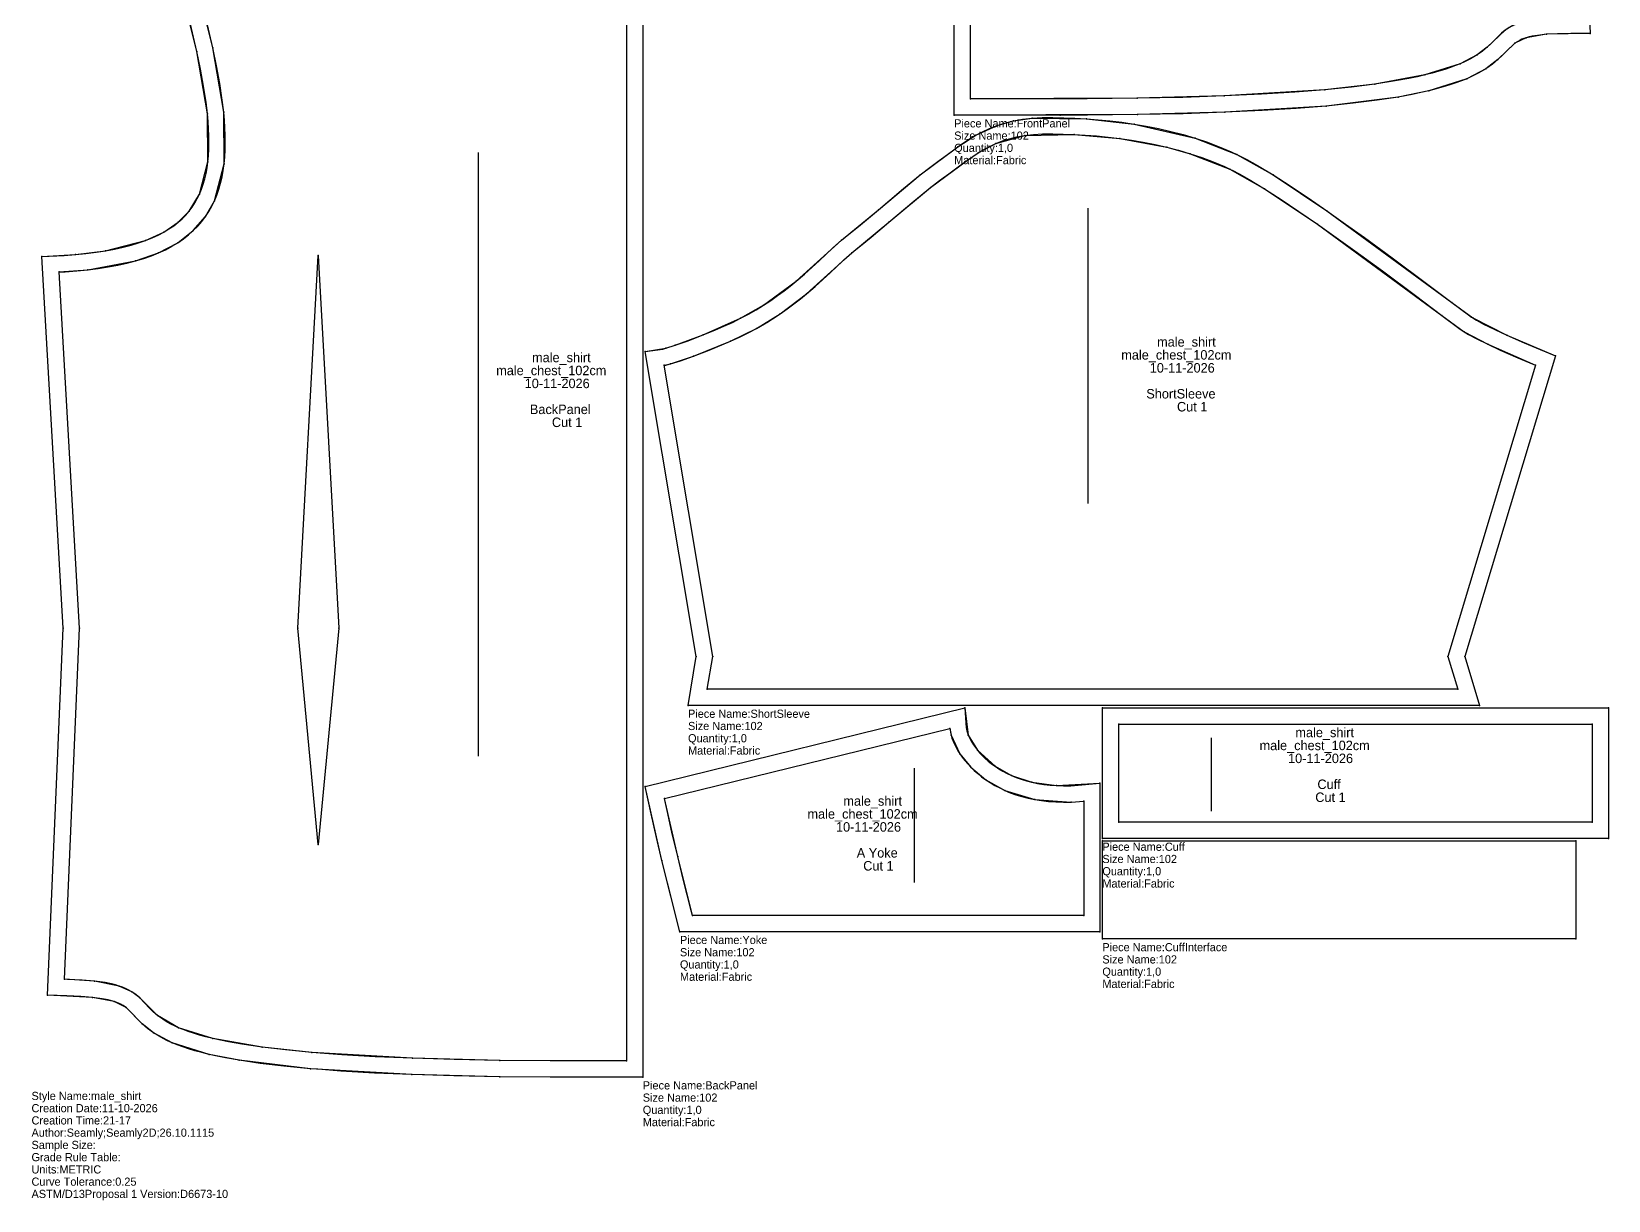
# Model space of a CAD drawing. Extents: x 0 to 1282, y -69 to 1362.
# Drawn here: x 0 to 966, y -69 to 647 of the extents above; entities that cross this region are included whole.
import ezdxf

# ---------------------------------------------------------------- set-up
doc = ezdxf.new("R2010")
doc.units = 0
for name, color, linetype in [('1', 7, 'CONTINUOUS'), ('14', 7, 'CONTINUOUS'), ('15', 7, 'CONTINUOUS'), ('2', 7, 'CONTINUOUS'), ('3', 7, 'CONTINUOUS'), ('4', 7, 'CONTINUOUS'), ('7', 7, 'CONTINUOUS'), ('8', 7, 'CONTINUOUS'), ('84', 7, 'CONTINUOUS'), ('85', 7, 'CONTINUOUS'), ('87', 7, 'CONTINUOUS')]:
    doc.layers.add(name, color=color, linetype=linetype)

# ---------------------------------------------------------------- blocks, each defined once
blk = doc.blocks.new('piece_FrontPanel_M')
at = {"layer": '1'}
blk.add_lwpolyline([(565.15, 595.46), (565.15, 1296.13), (629.9, 1296.13), (645.65, 1297.47), (659.8, 1300.26), (669.92, 1304.19), (678.08, 1310.42), (683.32, 1318.92), (687.74, 1339.06), (689.12, 1362.34), (883.35, 1310.08), (874.42, 1240.3), (871.58, 1213.56), (869.52, 1176.23), (871.91, 1144.68), (879.21, 1123.26), (884.79, 1115.42), (891.91, 1109.14), (901.05, 1104.19), (912.71, 1100.62), (923.31, 1098.95), (940.09, 1098.24), (958.27, 1098.93), (945.16, 870.39), (954.71, 645.39), (928.01, 644.98), (915.58, 642.87), (908.65, 639.5), (898.19, 629.51), (890.82, 623.93), (879.05, 617.79), (855.82, 610.4), (837.03, 606.58), (793.04, 601.07), (730.88, 597.22), (677.45, 595.8)], close=True, dxfattribs=at)
at = {"layer": '14'}
blk.add_lwpolyline([(575.15, 605.47), (575.15, 1286.13), (630.15, 1286.13), (646.96, 1287.56), (662.52, 1290.64), (674.61, 1295.35), (683.68, 1301.82), (690.14, 1310.16), (694.46, 1320.47), (697.07, 1332.87), (698.48, 1349.46), (872.3, 1302.7), (862.66, 1225), (859.69, 1185.22), (860.71, 1151.88), (865.47, 1129.73), (870.5, 1118.35), (877.35, 1108.74), (886.19, 1100.93), (894.24, 1096.28), (907.01, 1091.7), (930.89, 1088.38), (947.65, 1088.46), (935.15, 870.46), (944.28, 655.5), (927.15, 654.94), (917.17, 653.56), (907.37, 650.4), (902.63, 647.5), (891.6, 637.03), (885.4, 632.34), (875.13, 626.99), (853.48, 620.13), (822.77, 614.5), (792.14, 611.03), (730.48, 607.21), (677.29, 605.8)], close=True, dxfattribs=at)
at = {"layer": '2'}
for p in [(689.12, 1362.34), (698.48, 1349.46), (883.35, 1310.08), (565.15, 1296.13), (629.9, 1296.13), (872.3, 1302.7), (575.15, 1286.13), (630.15, 1286.13), (958.27, 1098.93), (947.65, 1088.46), (935.15, 870.46), (945.16, 870.39), (944.28, 655.5), (954.71, 645.39), (575.15, 605.47), (565.15, 595.46)]:
    blk.add_point(p, dxfattribs=at)
at = {"layer": '3'}
for p in [(687.74, 1339.06), (697.07, 1332.87), (683.32, 1318.92), (694.46, 1320.47), (669.92, 1304.19), (678.08, 1310.42), (690.14, 1310.16), (645.65, 1297.47), (659.8, 1300.26), (674.61, 1295.35), (683.68, 1301.82), (646.96, 1287.56), (662.52, 1290.64), (874.42, 1240.3), (862.66, 1225), (871.58, 1213.56), (859.69, 1185.22), (869.52, 1176.23), (860.71, 1151.88), (871.91, 1144.68), (865.47, 1129.73), (879.21, 1123.26), (870.5, 1118.35), (884.79, 1115.42), (877.35, 1108.74), (891.91, 1109.14), (901.05, 1104.19), (886.19, 1100.93), (894.24, 1096.28), (907.01, 1091.7), (912.71, 1100.62), (923.31, 1098.95), (940.09, 1098.24), (930.89, 1088.38), (902.63, 647.5), (907.37, 650.4), (917.17, 653.56), (927.15, 654.94), (908.65, 639.5), (915.58, 642.87), (928.01, 644.98), (885.4, 632.34), (891.6, 637.03), (898.19, 629.51), (853.48, 620.13), (875.13, 626.99), (890.82, 623.93), (792.14, 611.03), (822.77, 614.5), (855.82, 610.4), (879.05, 617.79), (677.29, 605.8), (730.48, 607.21), (793.04, 601.07), (837.03, 606.58), (677.45, 595.8), (730.88, 597.22)]:
    blk.add_point(p, dxfattribs=at)
at = {"layer": '4'}
for p in [(629.23, 1296.15, 5), (945.16, 870.39, 5), (630.15, 595.47, 5)]:
    blk.add_point(p, dxfattribs=at)
at = {"layer": '7'}
blk.add_line((719.79, 779.7), (719.79, 1149.45), dxfattribs=at)
at = {"layer": '84'}
blk.add_lwpolyline([(565.15, 595.46), (565.15, 1296.13), (629.9, 1296.13), (632.16, 1296.25), (636.95, 1296.57), (641.44, 1296.98), (645.65, 1297.47), (649.59, 1298.05), (653.26, 1298.71), (656.66, 1299.45), (659.8, 1300.26), (662.69, 1301.15), (665.33, 1302.1), (667.73, 1303.11), (669.92, 1304.19), (671.89, 1305.32), (673.67, 1306.5), (675.28, 1307.74), (676.74, 1309.04), (678.08, 1310.42), (679.3, 1311.88), (680.42, 1313.45), (681.46, 1315.13), (682.43, 1316.95), (683.32, 1318.92), (684.13, 1321.05), (684.88, 1323.34), (685.56, 1325.81), (686.16, 1328.45), (686.7, 1331.27), (687.16, 1334.24), (687.74, 1339.06), (688.31, 1346.15), (689.12, 1362.34), (883.35, 1310.08), (878.86, 1275.62), (874.42, 1240.3), (872.6, 1223.96), (871.58, 1213.56), (870.74, 1203.57), (870.1, 1194.01), (869.69, 1184.9), (869.52, 1176.23), (869.61, 1168.02), (869.98, 1160.29), (870.65, 1153.02), (871.35, 1147.91), (871.91, 1144.68), (872.55, 1141.56), (873.27, 1138.57), (874.06, 1135.7), (874.93, 1132.96), (875.89, 1130.35), (876.92, 1127.86), (878.03, 1125.5), (879.21, 1123.26), (880.48, 1121.14), (881.83, 1119.13), (883.27, 1117.22), (884.79, 1115.42), (886.41, 1113.72), (888.13, 1112.11), (889.96, 1110.58), (891.91, 1109.14), (893.98, 1107.78), (896.19, 1106.5), (898.54, 1105.31), (901.05, 1104.19), (903.71, 1103.16), (906.54, 1102.22), (909.54, 1101.37), (912.71, 1100.62), (916.06, 1099.96), (919.6, 1099.41), (923.31, 1098.95), (927.22, 1098.61), (931.32, 1098.37), (935.61, 1098.25), (940.09, 1098.24), (944.79, 1098.35), (958.27, 1098.93), (945.16, 870.39), (954.71, 645.39), (942.87, 645.52), (934.74, 645.37), (928.01, 644.98), (922.49, 644.35), (919.14, 643.76), (917.26, 643.33), (915.58, 642.87), (914.12, 642.4), (912.85, 641.91), (911.79, 641.43), (910.35, 640.66), (908.65, 639.5), (907.09, 638.2), (904.33, 635.51), (901.02, 632.14), (898.19, 629.51), (894.82, 626.73), (890.82, 623.93), (886.13, 621.17), (882.05, 619.13), (879.05, 617.79), (875.85, 616.49), (872.41, 615.22), (868.7, 613.97), (864.71, 612.75), (860.42, 611.57), (855.82, 610.4), (850.89, 609.28), (845.6, 608.17), (837.03, 606.58), (824.16, 604.59), (809.54, 602.75), (793.04, 601.07), (774.53, 599.58), (753.86, 598.29), (730.88, 597.22), (705.46, 596.38), (677.45, 595.8), (646.72, 595.5), (630.16, 595.46)], close=True, dxfattribs=at)
at = {"layer": '87'}
blk.add_lwpolyline([(575.15, 605.47), (575.15, 1286.13), (630.15, 1286.13), (632.76, 1286.26), (637.75, 1286.6), (642.48, 1287.03), (646.96, 1287.56), (651.2, 1288.18), (655.2, 1288.9), (658.97, 1289.72), (662.52, 1290.64), (665.85, 1291.66), (668.97, 1292.78), (671.89, 1294.01), (674.61, 1295.35), (677.14, 1296.8), (679.49, 1298.36), (681.67, 1300.04), (683.68, 1301.82), (685.52, 1303.73), (687.21, 1305.75), (688.75, 1307.89), (690.14, 1310.16), (691.41, 1312.55), (692.55, 1315.06), (693.56, 1317.7), (694.46, 1320.47), (695.26, 1323.37), (695.95, 1326.4), (696.55, 1329.57), (697.07, 1332.87), (697.7, 1338.07), (698.29, 1345.51), (698.48, 1349.46), (872.3, 1302.7), (868.94, 1276.89), (864.49, 1241.48), (862.66, 1225), (861.62, 1214.47), (860.77, 1204.32), (860.12, 1194.57), (859.69, 1185.22), (859.52, 1176.27), (859.62, 1167.73), (860, 1159.59), (860.71, 1151.88), (861.47, 1146.38), (862.08, 1142.83), (862.79, 1139.4), (863.58, 1136.07), (864.48, 1132.84), (865.47, 1129.73), (866.57, 1126.72), (867.77, 1123.82), (869.08, 1121.03), (870.5, 1118.35), (872.03, 1115.78), (873.68, 1113.32), (875.45, 1110.98), (877.35, 1108.74), (879.36, 1106.62), (881.51, 1104.61), (883.78, 1102.72), (886.19, 1100.93), (888.74, 1099.26), (891.42, 1097.71), (894.24, 1096.28), (897.21, 1094.95), (900.33, 1093.75), (903.59, 1092.66), (907.01, 1091.7), (910.59, 1090.84), (914.32, 1090.11), (918.22, 1089.5), (922.27, 1089), (926.5, 1088.63), (930.89, 1088.38), (935.46, 1088.25), (940.2, 1088.24), (945.12, 1088.36), (947.65, 1088.46), (935.15, 870.46), (944.28, 655.5), (942.83, 655.52), (934.36, 655.37), (927.15, 654.94), (921.06, 654.25), (917.17, 653.56), (914.84, 653.04), (912.71, 652.46), (910.77, 651.82), (908.99, 651.14), (907.37, 650.4), (905.17, 649.23), (902.63, 647.5), (900.38, 645.63), (897.27, 642.6), (894.04, 639.31), (891.6, 637.03), (888.76, 634.7), (885.4, 632.34), (881.36, 629.96), (877.78, 628.18), (875.13, 626.99), (872.24, 625.82), (869.08, 624.65), (865.64, 623.5), (861.91, 622.36), (857.86, 621.23), (853.48, 620.13), (848.76, 619.04), (843.66, 617.99), (835.35, 616.44), (822.77, 614.5), (808.41, 612.69), (792.14, 611.03), (773.82, 609.56), (753.31, 608.28), (730.48, 607.21), (705.19, 606.38), (677.29, 605.8), (646.66, 605.5), (630.15, 605.47)], close=True, dxfattribs=at)
at = {"layer": '1'}
for s, p in [('Piece Name:FrontPanel', (565.15, 587.96)), ('Size Name:102', (565.15, 580.46)), ('Quantity:1,0', (565.15, 572.96)), ('Material:Fabric', (565.15, 565.46))]:
    blk.add_text(s, height=5, dxfattribs=at).set_placement(p)
at = {"layer": '15'}
for s, p in [('male_chest_102cm', (743.82, 1028.34)), ('male_shirt', (765.78, 1036.28)), ('10-11-2026', (761.28, 1020.4)), ('FrontPanel', (762.87, 1004.53)), ('Cut 1', (777.95, 996.59))]:
    blk.add_text(s, height=5.82, dxfattribs=at).set_placement(p)
blk = doc.blocks.new('piece_Cuff_M')
at = {"layer": '1'}
blk.add_lwpolyline([(655.9, 152.57), (655.9, 232.57), (965.9, 232.57), (965.9, 152.57)], close=True, dxfattribs=at)
at = {"layer": '14'}
blk.add_lwpolyline([(665.9, 162.57), (665.9, 222.57), (955.9, 222.57), (955.9, 162.57)], close=True, dxfattribs=at)
at = {"layer": '2'}
for p in [(655.9, 232.57), (965.9, 232.57), (665.9, 222.57), (955.9, 222.57), (665.9, 162.57), (955.9, 162.57), (655.9, 152.57), (965.9, 152.57)]:
    blk.add_point(p, dxfattribs=at)
at = {"layer": '7'}
blk.add_line((722.68, 169.31), (722.68, 214.31), dxfattribs=at)
at = {"layer": '84'}
blk.add_lwpolyline([(655.9, 152.57), (655.9, 232.57), (965.9, 232.57), (965.9, 152.57)], close=True, dxfattribs=at)
at = {"layer": '87'}
blk.add_lwpolyline([(665.9, 162.57), (665.9, 222.57), (955.9, 222.57), (955.9, 162.57)], close=True, dxfattribs=at)
at = {"layer": '1'}
for s, p in [('Piece Name:Cuff', (655.9, 145.07)), ('Size Name:102', (655.9, 137.57)), ('Quantity:1,0', (655.9, 130.07)), ('Material:Fabric', (655.9, 122.57))]:
    blk.add_text(s, height=5, dxfattribs=at).set_placement(p)
at = {"layer": '15'}
for s, p in [('male_chest_102cm', (752.19, 206.69)), ('male_shirt', (774.15, 214.63)), ('10-11-2026', (769.65, 198.76)), ('Cuff', (787.64, 182.88)), ('Cut 1', (786.32, 174.94))]:
    blk.add_text(s, height=5.82, dxfattribs=at).set_placement(p)
blk = doc.blocks.new('piece_Yoke_M')
at = {"layer": '1'}
blk.add_lwpolyline([(397.17, 95.48), (386.07, 139.17), (375.97, 184.46), (571.6, 232.57), (573.75, 215.96), (579.45, 206.62), (590.18, 196.8), (600.24, 191.18), (612.74, 187.02), (627.88, 184.95), (654.46, 186.48), (654.46, 95.48)], close=True, dxfattribs=at)
at = {"layer": '14'}
blk.add_lwpolyline([(404.9, 105.48), (395.79, 141.52), (387.75, 177.06), (562.55, 220.04), (563.24, 215.91), (568.68, 204.35), (575.34, 196.24), (584.49, 188.58), (596.18, 182.04), (614.45, 176.44), (636.89, 174.93), (644.46, 175.48), (644.46, 105.48)], close=True, dxfattribs=at)
at = {"layer": '2'}
for p in [(571.6, 232.57), (562.55, 220.04), (375.97, 184.46), (654.46, 186.48), (387.75, 177.06), (644.46, 175.48), (404.9, 105.48), (644.46, 105.48), (397.17, 95.48), (654.46, 95.48)]:
    blk.add_point(p, dxfattribs=at)
at = {"layer": '3'}
for p in [(563.24, 215.91), (573.75, 215.96), (568.68, 204.35), (579.45, 206.62), (575.34, 196.24), (590.18, 196.8), (584.49, 188.58), (600.24, 191.18), (612.74, 187.02), (627.88, 184.95), (596.18, 182.04), (614.45, 176.44), (636.89, 174.93), (386.07, 139.17), (395.79, 141.52)]:
    blk.add_point(p, dxfattribs=at)
at = {"layer": '7'}
blk.add_line((540.74, 125.75), (540.74, 195.75), dxfattribs=at)
at = {"layer": '84'}
blk.add_lwpolyline([(397.17, 95.48), (394.63, 105.24), (389.48, 125.36), (386.07, 139.17), (382.73, 153.29), (379.51, 167.69), (375.97, 184.46), (571.6, 232.57), (572.55, 220.39), (572.69, 219.47), (572.92, 218.44), (573.27, 217.26), (573.75, 215.96), (574.35, 214.56), (575.1, 213.07), (575.98, 211.52), (576.99, 209.92), (578.15, 208.28), (579.45, 206.62), (580.88, 204.94), (582.46, 203.27), (584.18, 201.61), (586.04, 199.97), (588.04, 198.37), (590.18, 196.8), (592.47, 195.29), (594.91, 193.85), (597.5, 192.47), (600.24, 191.18), (603.13, 189.98), (606.17, 188.88), (609.38, 187.89), (612.74, 187.02), (616.27, 186.28), (619.97, 185.68), (623.84, 185.24), (627.88, 184.95), (632.1, 184.85), (636.5, 184.93), (641.12, 185.2), (654.46, 186.48), (654.46, 95.48)], close=True, dxfattribs=at)
at = {"layer": '87'}
blk.add_lwpolyline([(404.9, 105.48), (404.31, 107.74), (399.18, 127.8), (395.79, 141.52), (392.48, 155.53), (389.28, 169.81), (387.75, 177.06), (562.55, 220.04), (562.61, 219.27), (562.85, 217.63), (563.24, 215.91), (563.77, 214.11), (564.46, 212.25), (565.29, 210.33), (566.27, 208.37), (567.4, 206.37), (568.68, 204.35), (570.12, 202.32), (571.7, 200.28), (573.44, 198.25), (575.34, 196.24), (577.39, 194.26), (579.6, 192.31), (581.96, 190.42), (584.49, 188.58), (587.17, 186.81), (590.01, 185.13), (593.01, 183.53), (596.18, 182.04), (599.5, 180.65), (602.99, 179.39), (606.65, 178.26), (610.47, 177.28), (614.45, 176.44), (618.6, 175.77), (622.92, 175.27), (627.41, 174.96), (632.07, 174.84), (636.89, 174.93), (641.89, 175.23), (644.46, 175.48), (644.46, 105.48)], close=True, dxfattribs=at)
at = {"layer": '1'}
for s, p in [('Piece Name:Yoke', (397.17, 87.98)), ('Size Name:102', (397.17, 80.48)), ('Quantity:1,0', (397.17, 72.98)), ('Material:Fabric', (397.17, 65.48))]:
    blk.add_text(s, height=5, dxfattribs=at).set_placement(p)
at = {"layer": '15'}
for s, p in [('male_shirt', (497.26, 172.67)), ('male_chest_102cm', (475.29, 164.73)), ('10-11-2026', (492.76, 156.79)), ('A Yoke', (505.46, 140.92)), ('Cut 1', (509.43, 132.98))]:
    blk.add_text(s, height=5.82, dxfattribs=at).set_placement(p)
blk = doc.blocks.new('piece_ShortSleeve_M')
at = {"layer": '1'}
blk.add_lwpolyline([(402.13, 233.99), (407.13, 263.99), (375.97, 450.86), (388.57, 452.81), (394.3, 454.62), (411.45, 460.89), (434.33, 471.12), (448.42, 479.11), (468.3, 493.74), (496.08, 518.87), (518.75, 537.59), (544.39, 558.99), (567.45, 576.13), (578.44, 583.18), (591.4, 589.11), (601.45, 591.95), (612.81, 593.62), (646.12, 593.23), (675.32, 590.02), (712.8, 581.37), (738.34, 571.41), (760.49, 558.89), (793.3, 536.98), (869.9, 480.83), (882.79, 471.32), (903.64, 460.77), (933.4, 448.17), (877.99, 263.99), (887.01, 233.99)], close=True, dxfattribs=at)
at = {"layer": '14'}
blk.add_lwpolyline([(413.93, 243.99), (417.27, 263.99), (387.53, 442.33), (391.37, 443.21), (405.57, 447.96), (428.23, 457.13), (444.03, 464.92), (458.46, 473.76), (474.72, 486.07), (502.54, 511.24), (525.19, 529.94), (550.64, 551.18), (573.24, 567.97), (579.87, 572.41), (590.73, 578.12), (608.42, 583.04), (638.64, 583.63), (666.58, 581.18), (695.45, 575.83), (709.79, 571.83), (734.06, 562.37), (755.19, 550.41), (787.58, 528.78), (863.9, 472.83), (877.51, 462.83), (891.97, 455.17), (921.2, 442.33), (867.54, 263.99), (873.56, 243.99)], close=True, dxfattribs=at)
at = {"layer": '2'}
for p in [(375.97, 450.86), (933.4, 448.17), (387.53, 442.33), (921.2, 442.33), (407.13, 263.99), (417.27, 263.99), (867.54, 263.99), (877.99, 263.99), (413.93, 243.99), (873.56, 243.99), (402.13, 233.99), (887.01, 233.99)]:
    blk.add_point(p, dxfattribs=at)
at = {"layer": '3'}
for p in [(601.45, 591.95), (612.81, 593.62), (646.12, 593.23), (675.32, 590.02), (578.44, 583.18), (591.4, 589.11), (608.42, 583.04), (638.64, 583.63), (666.58, 581.18), (712.8, 581.37), (567.45, 576.13), (579.87, 572.41), (590.73, 578.12), (695.45, 575.83), (709.79, 571.83), (738.34, 571.41), (573.24, 567.97), (734.06, 562.37), (544.39, 558.99), (550.64, 551.18), (760.49, 558.89), (755.19, 550.41), (518.75, 537.59), (793.3, 536.98), (525.19, 529.94), (787.58, 528.78), (496.08, 518.87), (502.54, 511.24), (468.3, 493.74), (474.72, 486.07), (448.42, 479.11), (458.46, 473.76), (869.9, 480.83), (434.33, 471.12), (444.03, 464.92), (863.9, 472.83), (882.79, 471.32), (394.3, 454.62), (411.45, 460.89), (428.23, 457.13), (877.51, 462.83), (891.97, 455.17), (903.64, 460.77), (388.57, 452.81), (405.57, 447.96), (391.37, 443.21)]:
    blk.add_point(p, dxfattribs=at)
at = {"layer": '7'}
blk.add_line((647.15, 357.69), (647.15, 538.49), dxfattribs=at)
at = {"layer": '84'}
blk.add_lwpolyline([(402.13, 233.99), (407.13, 263.99), (375.97, 450.86), (386.64, 452.3), (388.57, 452.81), (394.3, 454.62), (402.14, 457.35), (411.45, 460.89), (419, 464.01), (424.12, 466.25), (429.27, 468.63), (434.33, 471.12), (439.25, 473.69), (443.95, 476.36), (446.14, 477.69), (448.42, 479.11), (452.84, 482.03), (457.01, 484.96), (460.97, 487.89), (464.73, 490.83), (468.3, 493.74), (473.37, 498.08), (482.65, 506.56), (490.83, 514.23), (496.08, 518.87), (498.66, 520.96), (501.42, 523.16), (507.81, 528.4), (518.75, 537.59), (534.09, 550.53), (544.39, 558.99), (550.21, 563.53), (552.59, 565.25), (555.95, 567.65), (562.46, 572.49), (567.45, 576.13), (570.95, 578.55), (574.6, 580.91), (578.44, 583.18), (582.51, 585.33), (586.82, 587.32), (591.4, 589.11), (596.27, 590.66), (601.45, 591.95), (606.96, 592.94), (612.81, 593.62), (618.97, 593.96), (622.26, 593.99), (625.57, 593.98), (632.24, 593.86), (639.1, 593.62), (646.12, 593.23), (653.27, 592.69), (660.54, 591.98), (667.89, 591.1), (675.32, 590.02), (682.8, 588.75), (690.31, 587.26), (697.82, 585.54), (705.33, 583.58), (712.8, 581.37), (720.21, 578.89), (727.54, 576.13), (734.75, 573.08), (738.34, 571.41), (740.29, 570.47), (744.36, 568.36), (750.89, 564.7), (760.49, 558.89), (770.89, 552.21), (781.9, 544.84), (793.3, 536.98), (804.9, 528.79), (816.47, 520.48), (833.35, 508.15), (853.67, 493.03), (869.9, 480.83), (880.16, 473.14), (881.97, 471.85), (882.79, 471.32), (885.13, 469.93), (889.45, 467.58), (896.3, 464.18), (903.64, 460.77), (914.28, 456.07), (923.98, 451.99), (933.4, 448.17), (877.99, 263.99), (887.01, 233.99)], close=True, dxfattribs=at)
at = {"layer": '87'}
blk.add_lwpolyline([(413.93, 243.99), (417.27, 263.99), (387.53, 442.33), (388.61, 442.47), (391.37, 443.21), (397.45, 445.13), (405.57, 447.96), (415.14, 451.59), (422.91, 454.81), (428.23, 457.13), (433.57, 459.6), (438.86, 462.2), (444.03, 464.92), (449.01, 467.73), (451.39, 469.18), (453.82, 470.7), (458.46, 473.76), (462.86, 476.84), (467.03, 479.93), (470.98, 483.01), (474.72, 486.07), (479.99, 490.59), (489.44, 499.22), (497.57, 506.83), (502.54, 511.24), (504.91, 513.16), (507.71, 515.38), (514.2, 520.71), (525.19, 529.94), (540.48, 542.84), (550.64, 551.18), (556.22, 555.53), (558.44, 557.14), (561.84, 559.57), (568.38, 564.44), (573.24, 567.97), (576.52, 570.24), (579.87, 572.41), (583.33, 574.46), (586.94, 576.37), (590.73, 578.12), (594.74, 579.68), (599, 581.03), (603.55, 582.16), (608.42, 583.04), (613.66, 583.65), (619.3, 583.96), (622.29, 583.99), (625.47, 583.98), (631.97, 583.87), (638.64, 583.63), (645.47, 583.25), (652.41, 582.72), (659.46, 582.04), (666.58, 581.18), (673.77, 580.15), (680.99, 578.91), (688.22, 577.48), (695.45, 575.83), (702.64, 573.95), (709.79, 571.83), (716.86, 569.47), (723.83, 566.84), (730.69, 563.94), (734.06, 562.37), (735.82, 561.52), (739.61, 559.55), (745.86, 556.06), (755.19, 550.41), (765.41, 543.84), (776.28, 536.57), (787.58, 528.78), (799.09, 520.65), (810.6, 512.38), (827.42, 500.1), (847.68, 485.02), (863.9, 472.83), (874.27, 465.05), (876.36, 463.57), (877.51, 462.83), (880.18, 461.24), (884.84, 458.71), (891.97, 455.17), (899.51, 451.66), (910.32, 446.88), (920.16, 442.74), (921.2, 442.33), (867.54, 263.99), (873.56, 243.99)], close=True, dxfattribs=at)
at = {"layer": '1'}
for s, p in [('Size Name:102', (402.13, 218.99)), ('Piece Name:ShortSleeve', (402.13, 226.49)), ('Quantity:1,0', (402.13, 211.49)), ('Material:Fabric', (402.13, 203.99))]:
    blk.add_text(s, height=5, dxfattribs=at).set_placement(p)
at = {"layer": '15'}
for s, p in [('male_shirt', (689.44, 453.75)), ('male_chest_102cm', (667.48, 445.81)), ('10-11-2026', (684.94, 437.87)), ('ShortSleeve', (682.82, 422)), ('Cut 1', (701.61, 414.06))]:
    blk.add_text(s, height=5.82, dxfattribs=at).set_placement(p)
blk = doc.blocks.new('piece_BackPanel_M')
at = {"layer": '1'}
blk.add_lwpolyline([(374.41, 6.46), (286.75, 6.74), (233.05, 8.03), (170.9, 11.61), (127.29, 16.79), (108.82, 20.42), (86.18, 27.53), (74.78, 33.58), (67.77, 39.14), (57.91, 49.09), (50.69, 52.73), (37.45, 55.31), (9.86, 56.61), (19.4, 281.39), (6.35, 508.95), (26.85, 510.11), (45.38, 512.39), (69.87, 518.75), (81, 523.9), (89.76, 529.89), (96.49, 536.69), (102.93, 547.19), (108.04, 566.87), (107.77, 596.22), (101.25, 634.52), (86.27, 694.74), (118.24, 699.86), (146.46, 703.45), (203.48, 708.19), (285.87, 710.98), (374.41, 711.46)], close=True, dxfattribs=at)
at = {"layer": '14'}
blk.add_lwpolyline([(364.41, 16.47), (286.88, 16.74), (233.42, 18.02), (171.76, 21.57), (141.34, 24.82), (111.1, 30.16), (90.12, 36.73), (77.2, 44.2), (66.29, 55.06), (61.53, 58.77), (53.76, 62.25), (38.59, 65.25), (20.28, 66.4), (29.41, 281.46), (16.91, 499.47), (34.44, 500.79), (63.72, 506.22), (77.85, 511.19), (89.58, 517.4), (99.09, 524.8), (106.53, 533.38), (112.05, 543.08), (117.98, 565.72), (117.71, 597.26), (111.02, 636.65), (98.7, 686.68), (147.56, 693.51), (204.06, 698.21), (262.98, 700.53), (364.41, 701.46)], close=True, dxfattribs=at)
at = {"layer": '2'}
for p in [(374.41, 711.46), (364.41, 701.46), (86.27, 694.74), (98.7, 686.68), (6.35, 508.95), (175.66, 509.46), (16.91, 499.47), (19.4, 281.39), (29.41, 281.46), (163.16, 281.46), (188.16, 281.46), (175.66, 148.96), (20.28, 66.4), (9.86, 56.61), (364.41, 16.47), (374.41, 6.46)]:
    blk.add_point(p, dxfattribs=at)
at = {"layer": '3'}
for p in [(203.48, 708.19), (285.87, 710.98), (118.24, 699.86), (146.46, 703.45), (204.06, 698.21), (262.98, 700.53), (147.56, 693.51), (101.25, 634.52), (111.02, 636.65), (107.77, 596.22), (117.71, 597.26), (108.04, 566.87), (117.98, 565.72), (102.93, 547.19), (112.05, 543.08), (96.49, 536.69), (106.53, 533.38), (81, 523.9), (89.76, 529.89), (99.09, 524.8), (45.38, 512.39), (69.87, 518.75), (89.58, 517.4), (26.85, 510.11), (63.72, 506.22), (77.85, 511.19), (34.44, 500.79), (38.59, 65.25), (53.76, 62.25), (61.53, 58.77), (37.45, 55.31), (50.69, 52.73), (57.91, 49.09), (66.29, 55.06), (67.77, 39.14), (77.2, 44.2), (74.78, 33.58), (90.12, 36.73), (111.1, 30.16), (86.18, 27.53), (108.82, 20.42), (141.34, 24.82), (171.76, 21.57), (127.29, 16.79), (170.9, 11.61), (233.42, 18.02), (286.88, 16.74), (233.05, 8.03), (286.75, 6.74)]:
    blk.add_point(p, dxfattribs=at)
at = {"layer": '4'}
for p in [(334.41, 711.46, 5), (19.4, 281.39, 5)]:
    blk.add_point(p, dxfattribs=at)
at = {"layer": '7'}
blk.add_line((273.71, 202.91), (273.71, 572.66), dxfattribs=at)
at = {"layer": '8'}
blk.add_lwpolyline([(175.66, 509.46), (188.16, 281.46), (175.66, 148.96), (163.16, 281.46)], close=True, dxfattribs=at)
at = {"layer": '84'}
blk.add_lwpolyline([(374.41, 6.46), (334.41, 6.46), (317.71, 6.48), (286.75, 6.74), (258.58, 7.26), (233.05, 8.03), (210.03, 9.01), (189.36, 10.21), (175.29, 11.28), (170.9, 11.61), (154.5, 13.18), (140.01, 14.91), (127.29, 16.79), (118.86, 18.3), (113.66, 19.35), (108.82, 20.42), (104.32, 21.53), (100.13, 22.67), (96.25, 23.84), (92.64, 25.04), (89.29, 26.27), (86.18, 27.53), (83.31, 28.82), (80.64, 30.15), (78.15, 31.52), (74.78, 33.58), (70.97, 36.36), (67.77, 39.14), (65.1, 41.77), (62.02, 45.11), (59.42, 47.78), (57.91, 49.09), (56.21, 50.28), (54.71, 51.11), (53.59, 51.64), (52.25, 52.19), (50.69, 52.73), (48.91, 53.26), (46.89, 53.76), (43.32, 54.48), (37.45, 55.31), (30.29, 55.95), (21.66, 56.36), (9.86, 56.61), (19.4, 281.39), (6.35, 508.95), (19.99, 509.63), (26.85, 510.11), (33.36, 510.73), (39.53, 511.49), (45.38, 512.39), (50.9, 513.41), (56.11, 514.57), (61, 515.85), (65.59, 517.24), (69.87, 518.75), (73.86, 520.36), (77.57, 522.08), (81, 523.9), (84.17, 525.81), (87.08, 527.81), (89.76, 529.89), (92.21, 532.07), (94.45, 534.33), (96.49, 536.69), (98.35, 539.15), (100.04, 541.71), (101.56, 544.39), (102.93, 547.19), (104.14, 550.12), (105.21, 553.19), (106.13, 556.39), (106.91, 559.74), (107.55, 563.23), (108.04, 566.87), (108.4, 570.65), (108.62, 574.57), (108.71, 578.64), (108.66, 582.84), (108.49, 587.17), (108.19, 591.64), (107.77, 596.22), (106.93, 603.34), (105.42, 613.29), (103.51, 623.68), (101.25, 634.52), (98.69, 645.78), (95.86, 657.44), (91.24, 675.64), (86.27, 694.74), (104.13, 697.72), (118.24, 699.86), (132.35, 701.77), (146.46, 703.45), (160.6, 704.91), (174.8, 706.18), (189.08, 707.27), (203.48, 708.19), (218.01, 708.97), (232.72, 709.6), (247.62, 710.12), (262.75, 710.53), (285.87, 710.98), (317.8, 711.35), (334.38, 711.46), (374.41, 711.46)], close=True, dxfattribs=at)
at = {"layer": '85'}
blk.add_lwpolyline([(175.66, 509.46), (188.16, 281.46), (175.66, 148.96), (163.16, 281.46)], close=True, dxfattribs=at)
at = {"layer": '87'}
blk.add_lwpolyline([(364.41, 16.47), (334.41, 16.47), (317.75, 16.48), (286.88, 16.74), (258.82, 17.26), (233.42, 18.02), (210.54, 19), (190.03, 20.19), (176.87, 21.19), (171.76, 21.57), (155.57, 23.12), (141.34, 24.82), (128.91, 26.66), (120.73, 28.13), (115.73, 29.13), (111.1, 30.16), (106.83, 31.21), (102.89, 32.28), (99.26, 33.38), (95.94, 34.48), (92.9, 35.6), (90.12, 36.73), (87.58, 37.87), (85.27, 39.01), (83.17, 40.16), (80.36, 41.89), (77.2, 44.2), (74.56, 46.48), (72.29, 48.72), (69.27, 51.99), (66.29, 55.06), (64.08, 56.98), (61.53, 58.77), (59.28, 60.02), (57.61, 60.8), (55.78, 61.55), (53.76, 62.25), (51.54, 62.91), (49.09, 63.52), (45.01, 64.34), (38.59, 65.25), (30.97, 65.93), (22.01, 66.36), (20.28, 66.4), (29.41, 281.46), (16.91, 499.47), (20.59, 499.65), (27.68, 500.15), (34.44, 500.79), (40.9, 501.58), (47.05, 502.53), (52.9, 503.61), (58.46, 504.84), (63.72, 506.22), (68.7, 507.74), (73.41, 509.39), (77.85, 511.19), (82.02, 513.12), (85.93, 515.19), (89.58, 517.4), (92.99, 519.73), (96.16, 522.2), (99.09, 524.8), (101.79, 527.53), (104.27, 530.39), (106.53, 533.38), (108.57, 536.49), (110.41, 539.72), (112.05, 543.08), (113.49, 546.56), (114.74, 550.16), (115.81, 553.87), (116.7, 557.71), (117.42, 561.66), (117.98, 565.72), (118.37, 569.9), (118.62, 574.19), (118.71, 578.59), (118.66, 583.09), (118.47, 587.71), (118.16, 592.43), (117.71, 597.26), (116.84, 604.68), (115.28, 614.94), (113.33, 625.61), (111.02, 636.65), (108.42, 648.07), (105.57, 659.85), (100.93, 678.13), (98.7, 686.68), (105.7, 687.84), (119.66, 689.96), (133.61, 691.85), (147.56, 693.51), (161.56, 694.96), (175.62, 696.22), (189.78, 697.3), (204.06, 698.21), (218.49, 698.98), (233.11, 699.61), (247.93, 700.12), (262.98, 700.53), (286.03, 700.98), (317.89, 701.35), (334.41, 701.46), (364.41, 701.46)], close=True, dxfattribs=at)
at = {"layer": '1'}
for s, p in [('Piece Name:BackPanel', (374.41, -1.04)), ('Size Name:102', (374.41, -8.54)), ('Quantity:1,0', (374.41, -16.04)), ('Material:Fabric', (374.41, -23.54))]:
    blk.add_text(s, height=5, dxfattribs=at).set_placement(p)
at = {"layer": '15'}
for s, p in [('male_shirt', (306.58, 444.21)), ('male_chest_102cm', (284.62, 436.27)), ('10-11-2026', (302.09, 428.33)), ('BackPanel', (305.26, 412.46)), ('Cut 1', (318.75, 404.52))]:
    blk.add_text(s, height=5.82, dxfattribs=at).set_placement(p)
blk = doc.blocks.new('piece_CuffInterface_M')
at = {"layer": '1'}
blk.add_lwpolyline([(655.9, 91.07), (655.9, 151.08), (945.9, 151.08), (945.9, 91.07)], close=True, dxfattribs=at)
at = {"layer": '2'}
for p in [(655.9, 151.08), (945.9, 151.08), (655.9, 91.07), (945.9, 91.07)]:
    blk.add_point(p, dxfattribs=at)
at = {"layer": '84'}
blk.add_lwpolyline([(655.9, 91.07), (655.9, 151.08), (945.9, 151.08), (945.9, 91.07)], close=True, dxfattribs=at)
at = {"layer": '1'}
for s, p in [('Piece Name:CuffInterface', (655.9, 83.57)), ('Size Name:102', (655.9, 76.07)), ('Quantity:1,0', (655.9, 68.57)), ('Material:Fabric', (655.9, 61.07))]:
    blk.add_text(s, height=5, dxfattribs=at).set_placement(p)

msp = doc.modelspace()

# ---------------------------------------------------------------- block references
at = {"layer": '1'}
for name in ['piece_FrontPanel_M', 'piece_BackPanel_M', 'piece_ShortSleeve_M', 'piece_Yoke_M', 'piece_Cuff_M', 'piece_CuffInterface_M']:
    msp.add_blockref(name, (0, 0), dxfattribs=at)

# ---------------------------------------------------------------- texts
for s, p in [('Style Name:male_shirt', (0, -7.5)), ('Creation Date:11-10-2026', (0, -15)), ('Creation Time:21-17', (0, -22.5)), ('Author:Seamly;Seamly2D;26.10.1115', (0, -30)), ('Sample Size:', (0, -37.5)), ('Grade Rule Table:', (0, -45)), ('Units:METRIC', (0, -52.5)), ('Curve Tolerance:0.25', (0, -60)), ('ASTM/D13Proposal 1 Version:D6673-10', (0, -67.5))]:
    msp.add_text(s, height=5, dxfattribs=at).set_placement(p)

doc.saveas('drawing.dxf')
